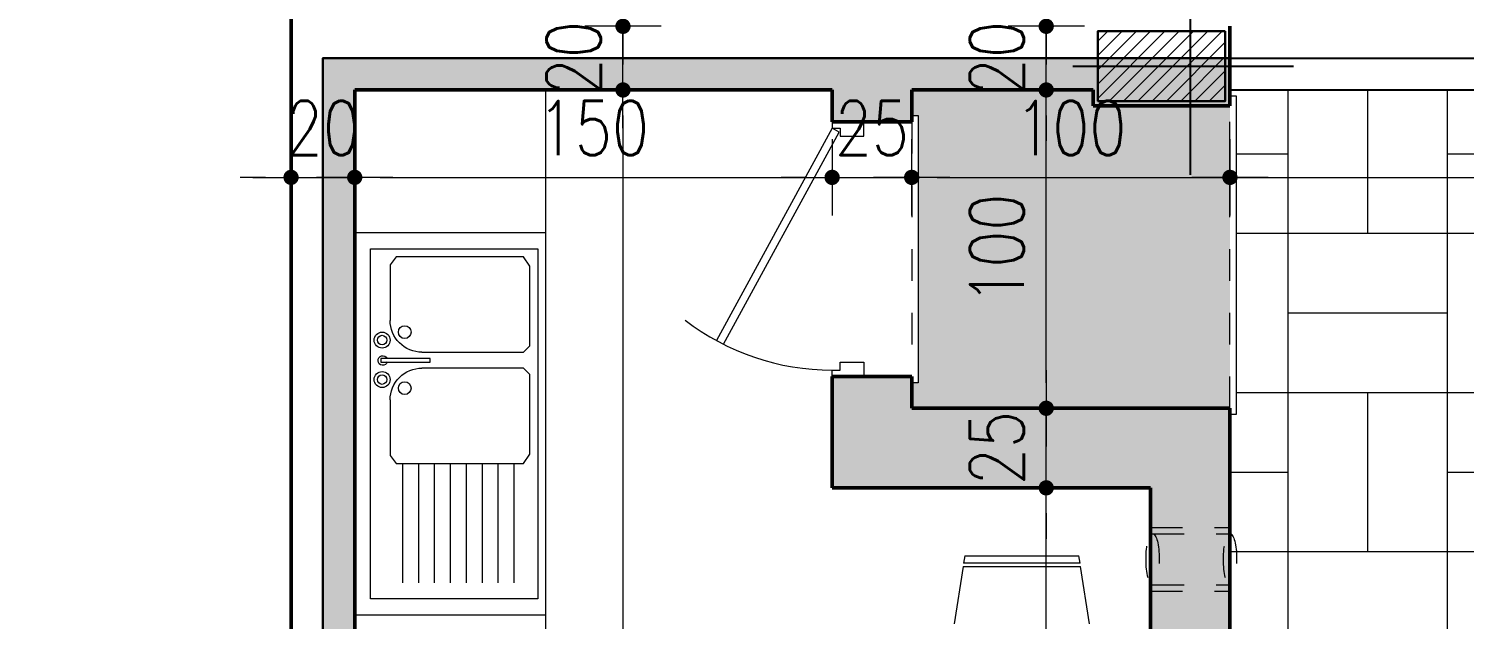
# Model space of a CAD drawing. Header units: millimetres. Extents: x 906 to 2482, y -1360 to -637.
# Drawn here: x 2039.043 to 2043.553, y -1346.712 to -1344.857 of the extents above; entities that cross this region are included whole.
import ezdxf

# ---------------------------------------------------------------- set-up
doc = ezdxf.new("R2010")
doc.units = ezdxf.units.MM
for name, pattern in [('AXES', [2, 1.25, -0.25, 0.25, -0.25]), ('CACHE', [0.375, 0.25, -0.125]), ('CONTINU', [0]), ('HIDDEN', [0.375, 0.25, -0.125])]:
    doc.linetypes.add(name, pattern=pattern)
doc.layers.get('DEFPOINTS').update_dxf_attribs({"color": 255, "lineweight": 13})
for name, color, linetype, lineweight in [('A-signe', 7, 'Continuous', 9), ('APPUITS', 7, 'Continuous', 18), ('AXE LIMITE', 7, 'AXES', 30), ('DIM.', 4, 'Continuous', 25), ('Extracteur cuisine 300m3', 7, 'Continuous', 20), ('interrompu', 7, 'HIDDEN', 15), ('MENUISERIE', 7, 'Continuous', 13), ('MUR 0.25', 7, 'Continuous', 25), ('MUR 0.5', 7, 'Continuous', 50), ('POTEAUX ARCH', 7, 'Continuous', 30), ('POTEAUX HACHURE', 7, 'Continuous', 15), ('SANITAIRE', 7, 'Continuous', 15)]:
    doc.layers.add(name, color=color, linetype=linetype, lineweight=lineweight)
doc.layers.add('AXE', color=7, linetype='AXES')
doc.layers.add('HATCH', color=7, linetype='Continuous', lineweight=5, true_color=0xbababa)
doc.layers.add('MEUBLE', color=7, linetype='Continuous', lineweight=15, true_color=0x6a4f34)
doc.layers.add('TEINTE 1', color=7, linetype='Continuous', true_color=0x210042)
doc.layers.add('TEINTE SC', color=7, linetype='Continuous', true_color=0xd4d4d4)
doc.styles.add('atef', font='romans.shx', dxfattribs={"width": 0.8})
doc.dimstyles.new('COTEXT', dxfattribs={"dimscale": 0, "dimtxt": 0.17, "dimasz": 0.08, "dimexe": 0.015, "dimexo": 0.015, "dimgap": 0.07, "dimtad": 1, "dimdec": 0, "dimlfac": 100, "dimzin": 0, "dimdsep": 46, "dimtxsty": 'atef', "dimblk": 'SIG2', "dimcen": 0.15, "dimse1": 1, "dimse2": 1, "dimclrd": 256, "dimclre": 6, "dimclrt": 2, "dimadec": 0, "dimazin": 0, "dimtfac": 0.5, "dimtdec": 0, "dimtix": 1, "dimtmove": 2, "dimatfit": 1, "dimldrblk": 'SIG2', "dimfxl": 0.18, "dimtolj": 1, "dimtzin": 0, "dimlwd": 18, "dimarcsym": 0})

# ---------------------------------------------------------------- blocks, each defined once
blk = doc.blocks.new('P - 0.80')
at = {"layer": 'MENUISERIE'}
for points in [[(-0.6991, 0.3412), (-0.0325, -0.0217), (-0.02, 0), (-0.6875, 0.3633)], [(-0.8, 0), (-0.78, 0), (-0.78, -0.025), (-0.755, -0.025), (-0.755, -0.1), (-0.8, -0.1)], [(0, 0), (-0.02, 0), (-0.02, -0.025), (-0.045, -0.025), (-0.045, -0.1), (0, -0.1)]]:
    blk.add_lwpolyline(points, dxfattribs=at)
blk.add_arc((-0.02, 0), 0.76, 142.5454, 180, dxfattribs=at)
blk = doc.blocks.new('SIG2')
at = {"layer": 'A-signe'}
for p, q in [((0, 1.5), (0, 0.5)), ((-1.5, 0), (-0.5, 0)), ((-0.5, 0), (0.5, 0)), ((0, 0.5), (0, -0.5)), ((0.5, 0), (1.5, 0)), ((0, -0.5), (0, -1.5))]:
    blk.add_line(p, q, dxfattribs=at)
at = {"layer": 'A-signe', "const_width": 0.3}
blk.add_lwpolyline([(-0.15, 0, 1), (0.15, 0, 1)], format="xyb", close=True, dxfattribs=at)
blk = doc.blocks.new('*D904')
at = {"layer": 'DEFPOINTS', "color": 0, "transparency": 16777216}
for p in [(2041.7448, -1345.0493), (2040.9101, -1349.0993), (2041.2392, -1349.0993)]:
    blk.add_point(p, dxfattribs=at)
at = {"layer": 'DIM.', "lineweight": 18, "transparency": 16777216}
blk.add_line((2040.9101, -1345.1293), (2040.9101, -1349.0193), dxfattribs=at)
at = {"layer": 'DIM.', "lineweight": 18, "transparency": 16777216, "xscale": 0.08, "yscale": 0.08, "zscale": 0.08}
for p, rotation in [((2040.9101, -1345.0493), 90), ((2040.9101, -1349.0993), 270)]:
    blk.add_blockref('SIG2', p, dxfattribs=dict(at, rotation=rotation))
at = {"layer": 'DIM.', "color": 2, "transparency": 16777216, "insert": (2040.7551, -1347.0743), "char_height": 0.17, "attachment_point": 5, "rotation": 90, "style": 'atef'}
blk.add_mtext('\\A1;405', dxfattribs=at)
blk = doc.blocks.new('EVIER 1.20-0.60')
at = {"layer": 'SANITAIRE', "linetype": 'Continuous'}
blk.add_lwpolyline([(0, 0.6), (-1.2, 0.6), (-1.2, 0), (0, 0)], close=True, dxfattribs=at)
for points in [[(-1.15, 0.575), (-0.05, 0.575)], [(-1.15, 0.05), (-1.15, 0.575)], [(-1.095, 0.55), (-1.125, 0.53)], [(-0.845, 0.55), (-1.095, 0.55)], [(-0.825, 0.53), (-0.845, 0.55)], [(-0.755, 0.55), (-0.775, 0.53)], [(-0.505, 0.55), (-0.755, 0.55)], [(-0.475, 0.53), (-0.505, 0.55)], [(-0.05, 0.575), (-0.05, 0.05)], [(-1.125, 0.53), (-1.125, 0.13)], [(-0.825, 0.2111), (-0.825, 0.53)], [(-0.775, 0.53), (-0.775, 0.2111)], [(-0.475, 0.13), (-0.475, 0.53)], [(-0.475, 0.5), (-0.1, 0.5)], [(-0.475, 0.45), (-0.1, 0.45)], [(-0.475, 0.4), (-0.1, 0.4)], [(-0.475, 0.35), (-0.1, 0.35)], [(-0.475, 0.3), (-0.1, 0.3)], [(-0.794, 0.237), (-0.805, 0.237)], [(-0.805, 0.237), (-0.805, 0.082)], [(-0.794, 0.082), (-0.794, 0.237)], [(-0.475, 0.25), (-0.1, 0.25)], [(-0.475, 0.2), (-0.1, 0.2)], [(-0.475, 0.15), (-0.1, 0.15)], [(-1.125, 0.13), (-1.0999, 0.1111)], [(-1.0999, 0.1111), (-0.925, 0.1111)], [(-0.675, 0.1111), (-0.5001, 0.1111)], [(-0.5001, 0.111), (-0.475, 0.13)], [(-0.05, 0.05), (-1.15, 0.05)], [(-0.805, 0.082), (-0.794, 0.082)]]:
    blk.add_lwpolyline(points, dxfattribs=at)
for points in [[(-0.825, 0.2111, -0.414214), (-0.925, 0.1111)], [(-0.675, 0.1111, -0.414214), (-0.775, 0.2111)], [(-0.888, 0.1772, -1), (-0.888, 0.1372, -1), (-0.888, 0.1772)], [(-0.712, 0.1772, -1), (-0.712, 0.1372, -1), (-0.712, 0.1772)], [(-0.863, 0.111, -1), (-0.863, 0.061, -1), (-0.863, 0.111)], [(-0.863, 0.101, -1), (-0.863, 0.071, -1), (-0.863, 0.101)], [(-0.7944, 0.1023, -5.432574), (-0.805, 0.1016)], [(-0.739, 0.111, -1), (-0.739, 0.061, -1), (-0.739, 0.111)], [(-0.739, 0.101, -1), (-0.739, 0.071, -1), (-0.739, 0.101)]]:
    blk.add_lwpolyline(points, format="xyb", dxfattribs=at)
blk = doc.blocks.new('*D927')
at = {"layer": 'DEFPOINTS', "color": 0, "transparency": 16777216}
for p in [(2040.9101, -1344.8493), (2041.1264, -1344.8493), (2041.1264, -1345.0493)]:
    blk.add_point(p, dxfattribs=at)
at = {"layer": 'DIM.', "lineweight": 18, "transparency": 16777216}
for p, q in [((2040.9101, -1344.7693), (2040.9101, -1344.6893)), ((2040.9101, -1345.0493), (2040.9101, -1344.8493)), ((2040.9101, -1345.1293), (2040.9101, -1345.2093))]:
    blk.add_line(p, q, dxfattribs=at)
at = {"layer": 'DIM.', "lineweight": 18, "transparency": 16777216, "xscale": 0.08, "yscale": 0.08, "zscale": 0.08}
for p, rotation in [((2040.9101, -1344.8493), 270), ((2040.9101, -1345.0493), 90)]:
    blk.add_blockref('SIG2', p, dxfattribs=dict(at, rotation=rotation))
at = {"layer": 'DIM.', "color": 2, "transparency": 16777216, "insert": (2040.7551, -1344.9493), "char_height": 0.17, "attachment_point": 5, "rotation": 90, "style": 'atef'}
blk.add_mtext('\\A1;20', dxfattribs=at)
blk = doc.blocks.new('*D930')
at = {"layer": 'DEFPOINTS', "color": 0, "transparency": 16777216}
for p in [(2040.0672, -1344.8493), (2039.8672, -1345.3239), (2040.0672, -1345.3239)]:
    blk.add_point(p, dxfattribs=at)
at = {"layer": 'DIM.', "lineweight": 18, "transparency": 16777216}
for p, q in [((2039.7872, -1345.3239), (2039.7072, -1345.3239)), ((2039.8672, -1345.3239), (2040.0672, -1345.3239)), ((2040.1472, -1345.3239), (2040.2272, -1345.3239))]:
    blk.add_line(p, q, dxfattribs=at)
at = {"layer": 'DIM.', "lineweight": 18, "transparency": 16777216, "xscale": 0.08, "yscale": 0.08, "zscale": 0.08}
blk.add_blockref('SIG2', (2039.8672, -1345.3239), dxfattribs=at)
at = {"layer": 'DIM.', "lineweight": 18, "transparency": 16777216, "xscale": 0.08, "yscale": 0.08, "zscale": 0.08, "rotation": 180}
blk.add_blockref('SIG2', (2040.0672, -1345.3239), dxfattribs=at)
at = {"layer": 'DIM.', "color": 2, "transparency": 16777216, "insert": (2039.9672, -1345.1689), "char_height": 0.17, "attachment_point": 5, "style": 'atef'}
blk.add_mtext('\\A1;20', dxfattribs=at)
blk = doc.blocks.new('*D936')
at = {"layer": 'DEFPOINTS', "color": 0, "transparency": 16777216}
for p in [(2042.2399, -1346.2993), (2042.5672, -1346.2993), (2042.2262, -1349.0993)]:
    blk.add_point(p, dxfattribs=at)
at = {"layer": 'DIM.', "lineweight": 18, "transparency": 16777216}
blk.add_line((2042.2399, -1349.0193), (2042.2399, -1346.3793), dxfattribs=at)
at = {"layer": 'DIM.', "lineweight": 18, "transparency": 16777216, "xscale": 0.08, "yscale": 0.08, "zscale": 0.08}
for p, rotation in [((2042.2399, -1346.2993), 90), ((2042.2399, -1349.0993), 270)]:
    blk.add_blockref('SIG2', p, dxfattribs=dict(at, rotation=rotation))
at = {"layer": 'DIM.', "color": 2, "transparency": 16777216, "insert": (2042.0849, -1347.6993), "char_height": 0.17, "attachment_point": 5, "rotation": 90, "style": 'atef'}
blk.add_mtext('\\A1;280', dxfattribs=at)
blk = doc.blocks.new('*D937')
at = {"layer": 'DEFPOINTS', "color": 0, "transparency": 16777216}
for p in [(2042.2399, -1346.0493), (2042.5875, -1346.0493), (2042.5672, -1346.2993)]:
    blk.add_point(p, dxfattribs=at)
at = {"layer": 'DIM.', "lineweight": 18, "transparency": 16777216}
for p, q in [((2042.2399, -1345.9693), (2042.2399, -1345.8893)), ((2042.2399, -1346.2993), (2042.2399, -1346.0493)), ((2042.2399, -1346.3793), (2042.2399, -1346.4593))]:
    blk.add_line(p, q, dxfattribs=at)
at = {"layer": 'DIM.', "lineweight": 18, "transparency": 16777216, "xscale": 0.08, "yscale": 0.08, "zscale": 0.08}
for p, rotation in [((2042.2399, -1346.0493), 270), ((2042.2399, -1346.2993), 90)]:
    blk.add_blockref('SIG2', p, dxfattribs=dict(at, rotation=rotation))
at = {"layer": 'DIM.', "color": 2, "transparency": 16777216, "insert": (2042.0849, -1346.1743), "char_height": 0.17, "attachment_point": 5, "rotation": 90, "style": 'atef'}
blk.add_mtext('\\A1;25', dxfattribs=at)
blk = doc.blocks.new('*D917')
at = {"layer": 'DEFPOINTS', "color": 0, "transparency": 16777216}
for p in [(2042.2399, -1345.0493), (2042.2399, -1345.0493), (2042.689, -1346.0493)]:
    blk.add_point(p, dxfattribs=at)
at = {"layer": 'DIM.', "lineweight": 18, "transparency": 16777216}
blk.add_line((2042.2399, -1345.9693), (2042.2399, -1345.1293), dxfattribs=at)
at = {"layer": 'DIM.', "lineweight": 18, "transparency": 16777216, "xscale": 0.08, "yscale": 0.08, "zscale": 0.08}
for p, rotation in [((2042.2399, -1345.0493), 90), ((2042.2399, -1346.0493), 270)]:
    blk.add_blockref('SIG2', p, dxfattribs=dict(at, rotation=rotation))
at = {"layer": 'DIM.', "color": 2, "transparency": 16777216, "insert": (2042.0849, -1345.5493), "char_height": 0.17, "attachment_point": 5, "rotation": 90, "style": 'atef'}
blk.add_mtext('\\A1;100', dxfattribs=at)
blk = doc.blocks.new('*D918')
at = {"layer": 'DEFPOINTS', "color": 0, "transparency": 16777216}
for p in [(2042.2399, -1344.8493), (2042.3313, -1344.8493), (2042.2399, -1345.0493)]:
    blk.add_point(p, dxfattribs=at)
at = {"layer": 'DIM.', "lineweight": 18, "transparency": 16777216}
for p, q in [((2042.2399, -1344.7693), (2042.2399, -1344.6893)), ((2042.2399, -1345.0493), (2042.2399, -1344.8493)), ((2042.2399, -1345.1293), (2042.2399, -1345.2093))]:
    blk.add_line(p, q, dxfattribs=at)
at = {"layer": 'DIM.', "lineweight": 18, "transparency": 16777216, "xscale": 0.08, "yscale": 0.08, "zscale": 0.08}
for p, rotation in [((2042.2399, -1344.8493), 270), ((2042.2399, -1345.0493), 90)]:
    blk.add_blockref('SIG2', p, dxfattribs=dict(at, rotation=rotation))
at = {"layer": 'DIM.', "color": 2, "transparency": 16777216, "insert": (2042.0849, -1344.9493), "char_height": 0.17, "attachment_point": 5, "rotation": 90, "style": 'atef'}
blk.add_mtext('\\A1;20', dxfattribs=at)
blk = doc.blocks.new('*D950')
at = {"layer": 'DEFPOINTS', "color": 0, "linetype": 'CONTINU', "transparency": 16777216}
for p in [(2040.0672, -1345.0493), (2041.5672, -1345.0493), (2041.5672, -1345.3239)]:
    blk.add_point(p, dxfattribs=at)
at = {"layer": 'DIM.', "linetype": 'CONTINU', "lineweight": 18, "transparency": 16777216}
blk.add_line((2040.1472, -1345.3239), (2041.4872, -1345.3239), dxfattribs=at)
at = {"layer": 'DIM.', "linetype": 'CONTINU', "lineweight": 18, "transparency": 16777216, "xscale": 0.08, "yscale": 0.08, "zscale": 0.08, "rotation": 180}
blk.add_blockref('SIG2', (2040.0672, -1345.3239), dxfattribs=at)
at = {"layer": 'DIM.', "linetype": 'CONTINU', "lineweight": 18, "transparency": 16777216, "xscale": 0.08, "yscale": 0.08, "zscale": 0.08}
blk.add_blockref('SIG2', (2041.5672, -1345.3239), dxfattribs=at)
at = {"layer": 'DIM.', "color": 2, "linetype": 'CONTINU', "transparency": 16777216, "insert": (2040.8172, -1345.1689), "char_height": 0.17, "attachment_point": 5, "style": 'atef'}
blk.add_mtext('\\A1;150', dxfattribs=at)
blk = doc.blocks.new('*D951')
at = {"layer": 'DEFPOINTS', "color": 0, "linetype": 'CONTINU', "transparency": 16777216}
for p in [(2041.5672, -1345.0493), (2041.8172, -1345.0493), (2041.8172, -1345.3239)]:
    blk.add_point(p, dxfattribs=at)
at = {"layer": 'DIM.', "linetype": 'CONTINU', "lineweight": 18, "transparency": 16777216}
for p, q in [((2041.4872, -1345.3239), (2041.4072, -1345.3239)), ((2041.5672, -1345.3239), (2041.8172, -1345.3239)), ((2041.8972, -1345.3239), (2041.9772, -1345.3239))]:
    blk.add_line(p, q, dxfattribs=at)
at = {"layer": 'DIM.', "linetype": 'CONTINU', "lineweight": 18, "transparency": 16777216, "xscale": 0.08, "yscale": 0.08, "zscale": 0.08}
blk.add_blockref('SIG2', (2041.5672, -1345.3239), dxfattribs=at)
at = {"layer": 'DIM.', "linetype": 'CONTINU', "lineweight": 18, "transparency": 16777216, "xscale": 0.08, "yscale": 0.08, "zscale": 0.08, "rotation": 180}
blk.add_blockref('SIG2', (2041.8172, -1345.3239), dxfattribs=at)
at = {"layer": 'DIM.', "color": 2, "linetype": 'CONTINU', "transparency": 16777216, "insert": (2041.6922, -1345.1689), "char_height": 0.17, "attachment_point": 5, "style": 'atef'}
blk.add_mtext('\\A1;25', dxfattribs=at)
blk = doc.blocks.new('*D952')
at = {"layer": 'DEFPOINTS', "color": 0, "linetype": 'CONTINU', "transparency": 16777216}
for p in [(2042.8172, -1345.0071), (2041.8172, -1345.0493), (2042.8172, -1345.3239)]:
    blk.add_point(p, dxfattribs=at)
at = {"layer": 'DIM.', "linetype": 'CONTINU', "lineweight": 18, "transparency": 16777216}
blk.add_line((2041.8972, -1345.3239), (2042.7372, -1345.3239), dxfattribs=at)
at = {"layer": 'DIM.', "linetype": 'CONTINU', "lineweight": 18, "transparency": 16777216, "xscale": 0.08, "yscale": 0.08, "zscale": 0.08, "rotation": 180}
blk.add_blockref('SIG2', (2041.8172, -1345.3239), dxfattribs=at)
at = {"layer": 'DIM.', "linetype": 'CONTINU', "lineweight": 18, "transparency": 16777216, "xscale": 0.08, "yscale": 0.08, "zscale": 0.08}
blk.add_blockref('SIG2', (2042.8172, -1345.3239), dxfattribs=at)
at = {"layer": 'DIM.', "color": 2, "linetype": 'CONTINU', "transparency": 16777216, "insert": (2042.3172, -1345.1689), "char_height": 0.17, "attachment_point": 5, "style": 'atef'}
blk.add_mtext('\\A1;100', dxfattribs=at)
blk = doc.blocks.new('*D953')
at = {"layer": 'DEFPOINTS', "color": 0, "linetype": 'CONTINU', "transparency": 16777216}
for p in [(2042.8172, -1345.0071), (2046.7172, -1345.3239), (2046.7172, -1345.3239)]:
    blk.add_point(p, dxfattribs=at)
at = {"layer": 'DIM.', "linetype": 'CONTINU', "lineweight": 18, "transparency": 16777216}
blk.add_line((2042.8972, -1345.3239), (2046.6372, -1345.3239), dxfattribs=at)
at = {"layer": 'DIM.', "linetype": 'CONTINU', "lineweight": 18, "transparency": 16777216, "xscale": 0.08, "yscale": 0.08, "zscale": 0.08, "rotation": 180}
blk.add_blockref('SIG2', (2042.8172, -1345.3239), dxfattribs=at)
at = {"layer": 'DIM.', "linetype": 'CONTINU', "lineweight": 18, "transparency": 16777216, "xscale": 0.08, "yscale": 0.08, "zscale": 0.08}
blk.add_blockref('SIG2', (2046.7172, -1345.3239), dxfattribs=at)
at = {"layer": 'DIM.', "color": 2, "linetype": 'CONTINU', "transparency": 16777216, "insert": (2044.7672, -1345.1689), "char_height": 0.17, "attachment_point": 5, "style": 'atef'}
blk.add_mtext('\\A1;390', dxfattribs=at)

msp = doc.modelspace()

# ---------------------------------------------------------------- hatches: boundary and pattern name
at = {"layer": 'HATCH'}
h = msp.add_hatch(dxfattribs=at)
h.set_pattern_fill('164', pattern_type=2)
h.set_pattern_definition([(0, (0, 0), (0.5, 0.5), []), (0, (0, 0.25), (0.5, 0.5), [0.5, -0.5]), (90, (0, 0), (-0.5, 0.5), []), (90, (0.25, 0.5), (-0.5, 0.5), [0.5, -0.5])])
h.paths.add_polyline_path([(2042.8172, -1348.9493), (2045.8893, -1348.9493), (2045.8893, -1348.9263), (2046.4472, -1348.9263), (2046.4472, -1348.9493), (2046.7172, -1348.9493), (2046.7172, -1345.0493), (2042.8172, -1345.0493), (2042.8172, -1345.0679), (2042.8372, -1345.0679), (2042.8372, -1346.0693), (2042.8172, -1346.0693), (2042.8172, -1346.9493), (2042.8872, -1346.9493), (2042.8872, -1347.1793), (2042.9072, -1347.1793), (2042.9072, -1348.2193), (2042.8872, -1348.2193), (2042.8872, -1348.4493), (2042.8172, -1348.4493)])
at = {"layer": 'POTEAUX HACHURE'}
h = msp.add_hatch(dxfattribs=at)
h.set_pattern_fill('ANSI31', color=256, scale=0.01)
h.set_pattern_definition([(45, (940.85945, -444.783912), (-0.0224506403, 0.0224506403), [])])
h.paths.add_polyline_path([(2042.8022, -1344.8643), (2042.4026, -1344.8643), (2042.4026, -1345.0842), (2042.8022, -1345.0842)])
at = {"layer": 'TEINTE 1', "linetype": 'CONTINU'}
h = msp.add_hatch(color=256, dxfattribs=at)
h.dxf.hatch_style = 1
h.paths.add_polyline_path([(2039.9672, -1344.9493), (2039.9672, -1346.2592), (2040.0672, -1346.2592), (2040.0672, -1345.0493), (2041.5672, -1345.0493), (2041.5672, -1345.1493), (2041.8172, -1345.1493), (2041.8172, -1345.0493), (2042.3871, -1345.0493), (2042.3871, -1345.0992), (2042.8172, -1345.0992), (2042.8172, -1344.9493)])
h = msp.add_hatch(color=256, dxfattribs=at)
h.dxf.hatch_style = 1
h.paths.add_polyline_path([(2042.8172, -1346.0493), (2041.8172, -1346.0493), (2041.8172, -1345.9493), (2041.5672, -1345.9493), (2041.5672, -1346.2993), (2042.5672, -1346.2993), (2042.5672, -1347.1993), (2042.8972, -1347.1993), (2042.8972, -1346.9493), (2042.8172, -1346.9493)])
h = msp.add_hatch(color=256, dxfattribs=at)
h.dxf.hatch_style = 1
h.paths.add_polyline_path([(2040.0672, -1348.1955), (2040.6673, -1348.1955), (2040.6673, -1348.0955), (2040.0672, -1348.0955), (2040.0672, -1346.2592), (2039.9672, -1346.2592), (2039.9672, -1347.3993), (2039.3882, -1347.3993), (2039.4239, -1347.4993), (2039.9672, -1347.4993), (2039.9672, -1348.6193), (2039.8172, -1348.6193), (2039.8172, -1349.1993), (2040.5172, -1349.1993), (2040.5172, -1349.3493), (2040.6172, -1349.3493), (2040.6172, -1349.1993), (2040.7566, -1349.1993), (2040.7566, -1349.0993), (2040.6673, -1349.0993), (2040.6673, -1348.9993), (2040.5673, -1348.9993), (2040.5673, -1349.0993), (2040.0672, -1349.0993)])
at = {"layer": 'TEINTE SC'}
h = msp.add_hatch(color=256, dxfattribs=at)
h.dxf.hatch_style = 1
h.paths.add_polyline_path([(2042.8172, -1345.0992), (2042.3871, -1345.0992), (2042.3871, -1345.0493), (2041.8172, -1345.0493), (2041.8172, -1345.1293), (2041.8372, -1345.1293), (2041.8372, -1345.9693), (2041.8172, -1345.9693), (2041.8172, -1346.0493), (2042.8172, -1346.0493)])

# ---------------------------------------------------------------- linework, layer by layer
at = {"layer": 'APPUITS'}
for points in [[(2042.8172, -1344.8807), (2042.8172, -1344.8807)], [(2042.8172, -1345.0679), (2042.8372, -1345.0679), (2042.8372, -1346.0693), (2042.8172, -1346.0693)], [(2041.8172, -1345.1293), (2041.8372, -1345.1293), (2041.8372, -1345.9693), (2041.8172, -1345.9693)]]:
    msp.add_lwpolyline(points, dxfattribs=at)
at = {"layer": 'AXE'}
for p, q in [((2042.6922, -1344.6124), (2042.6922, -1345.3154)), ((2042.8172, -1344.9492), (2047.7987, -1344.9492)), ((2042.3238, -1344.9743), (2043.0171, -1344.9743))]:
    msp.add_line(p, q, dxfattribs=at)
at = {"layer": 'AXE LIMITE', "linetype": 'CONTINU'}
msp.add_lwpolyline([(2042.8172, -1344.9493), (2039.9672, -1344.9493), (2039.9672, -1347.3993), (2035.6672, -1347.3993), (2035.6672, -1354.3493)], dxfattribs=at)
at = {"layer": 'Extracteur cuisine 300m3', "linetype": 'CACHE', "ltscale": 0.15}
for p, q in [((2042.5737, -1346.4435), (2042.8174, -1346.4435)), ((2042.5737, -1346.4435), (2042.8174, -1346.4435)), ((2042.5737, -1346.4435), (2042.8174, -1346.4435)), ((2042.5737, -1346.4435), (2042.8174, -1346.4435)), ((2042.5737, -1346.4435), (2042.8174, -1346.4435)), ((2042.5737, -1346.4435), (2042.8174, -1346.4435)), ((2042.5737, -1346.6035), (2042.8175, -1346.6035)), ((2042.5737, -1346.6035), (2042.8175, -1346.6035)), ((2042.5737, -1346.6035), (2042.8175, -1346.6035)), ((2042.5737, -1346.6035), (2042.8175, -1346.6035)), ((2042.5737, -1346.6035), (2042.8175, -1346.6035)), ((2042.5737, -1346.6035), (2042.8175, -1346.6035))]:
    msp.add_line(p, q, dxfattribs=at)
for points in [[(2042.5684, -1346.4238), (2042.8202, -1346.4241)], [(2042.5684, -1346.6238), (2042.8178, -1346.6235)]]:
    msp.add_lwpolyline(points, dxfattribs=at)
for centre in [(2042.5743, -1346.5234), (2042.5743, -1346.5234), (2042.5743, -1346.5234), (2042.5743, -1346.5234), (2042.5743, -1346.5234), (2042.5743, -1346.5234), (2042.8174, -1346.5235), (2042.8174, -1346.5235), (2042.8174, -1346.5235), (2042.8174, -1346.5235), (2042.8174, -1346.5235), (2042.8174, -1346.5235)]:
    msp.add_ellipse(centre, major_axis=(0, -0.08), ratio=0.260794, start_param=3.141593, end_param=9.424778, dxfattribs=at)
at = {"layer": 'interrompu', "ltscale": 0.2}
for p, q in [((2042.8172, -1346.0493), (2042.8172, -1345.0992)), ((2041.8172, -1345.1493), (2041.8172, -1345.9493))]:
    msp.add_line(p, q, dxfattribs=at)
at = {"layer": 'MEUBLE'}
for p, q in [((2041.9837, -1346.513), (2041.9802, -1346.5355)), ((2041.9837, -1346.513), (2042.3428, -1346.513)), ((2042.3463, -1346.5355), (2042.3428, -1346.513)), ((2041.9785, -1346.5467), (2041.9504, -1346.7263)), ((2041.9786, -1346.5467), (2042.3481, -1346.5467)), ((2042.3463, -1346.5355), (2041.9803, -1346.5355)), ((2042.3761, -1346.7263), (2042.348, -1346.5467))]:
    msp.add_line(p, q, dxfattribs=at)
at = {"layer": 'MUR 0.25', "linetype": 'Continuous'}
msp.add_line((2042.8172, -1345.0493), (2046.7172, -1345.0493), dxfattribs=at)
at = {"layer": 'MUR 0.5'}
for p, q in [((2039.8672, -1347.2493), (2039.8672, -1344.1046)), ((2042.8172, -1344.8493), (2042.8172, -1345.0493)), ((2042.8172, -1345.0992), (2042.8172, -1344.8493)), ((2040.0672, -1348.0955), (2040.0672, -1345.0493)), ((2041.5672, -1345.0493), (2040.0672, -1345.0493)), ((2041.5672, -1345.0493), (2041.5672, -1345.1493)), ((2041.8172, -1345.0493), (2041.8172, -1345.1493)), ((2042.3871, -1345.0493), (2041.8172, -1345.0493)), ((2042.3871, -1345.0493), (2042.3871, -1345.0992)), ((2042.3871, -1345.0992), (2042.8172, -1345.0992)), ((2041.8172, -1345.1493), (2041.5672, -1345.1493)), ((2041.5672, -1345.9493), (2041.5672, -1346.2993)), ((2041.8172, -1345.9493), (2041.5672, -1345.9493)), ((2041.8172, -1345.9493), (2041.8172, -1346.0493)), ((2042.8172, -1346.0493), (2041.8172, -1346.0493)), ((2042.8172, -1346.9493), (2042.8172, -1346.0493)), ((2042.5672, -1346.2993), (2041.5672, -1346.2993)), ((2042.5672, -1347.1993), (2042.5672, -1346.2993))]:
    msp.add_line(p, q, dxfattribs=at)
at = {"layer": 'POTEAUX ARCH'}
msp.add_lwpolyline([(2042.8022, -1344.8643), (2042.4021, -1344.8643), (2042.4021, -1345.0842), (2042.8022, -1345.0842)], close=True, dxfattribs=at)
at = {"layer": 'SANITAIRE'}
msp.add_line((2040.6673, -1348.0955), (2040.6673, -1345.0493), dxfattribs=at)

# ---------------------------------------------------------------- block references
at = {"layer": 'MENUISERIE', "rotation": 90.00000000000001}
msp.add_blockref('P - 0.80', (2041.5672, -1345.1493), dxfattribs=at)
at = {"layer": 'SANITAIRE', "rotation": 270}
msp.add_blockref('EVIER 1.20-0.60', (2040.0673, -1346.6981), dxfattribs=at)

# ---------------------------------------------------------------- dimensions: what is measured, and where the dimension line sits
at = {"layer": 'DIM.'}
for base, p1, p2, picture, middle in [((2040.9101, -1344.8493), (2041.1264, -1345.0493), (2041.1264, -1344.8493), '*D927', (2040.7551, -1344.9493)), ((2042.2399, -1344.8493), (2042.2399, -1345.0493), (2042.3313, -1344.8493), '*D918', (2042.0849, -1344.9493)), ((2040.9101, -1349.0993), (2041.7448, -1345.0493), (2041.2392, -1349.0993), '*D904', (2040.7551, -1347.0743)), ((2042.2399, -1345.0493), (2042.689, -1346.0493), (2042.2399, -1345.0493), '*D917', (2042.0849, -1345.5493)), ((2042.2399, -1346.0493), (2042.5672, -1346.2993), (2042.5875, -1346.0493), '*D937', (2042.0849, -1346.1743)), ((2042.2399, -1346.2993), (2042.2262, -1349.0993), (2042.5672, -1346.2993), '*D936', (2042.0849, -1347.6993))]:
    dim = msp.add_linear_dim(base=base, p1=p1, p2=p2, angle=90, dimstyle='COTEXT', override={"dimscale": 1}, dxfattribs=at)
    dim.commit()
    dim.dimension.update_dxf_attribs({"geometry": picture, "text_midpoint": middle})
dim = msp.add_linear_dim(base=(2040.0672, -1345.3239), p1=(2039.8672, -1345.3239), p2=(2040.0672, -1344.8493), dimstyle='COTEXT', override={"dimscale": 1}, dxfattribs=at)
dim.commit()
dim.dimension.update_dxf_attribs({"geometry": '*D930', "text_midpoint": (2039.9672, -1345.1689)})
at = {"layer": 'DIM.', "linetype": 'CONTINU'}
for base, p1, p2, picture, middle in [((2042.8172, -1345.3239), (2041.8172, -1345.0493), (2042.8172, -1345.0071), '*D952', (2042.3172, -1345.1689)), ((2046.7172, -1345.3239), (2042.8172, -1345.0071), (2046.7172, -1345.3239), '*D953', (2044.7672, -1345.1689)), ((2041.5672, -1345.3239), (2040.0672, -1345.0493), (2041.5672, -1345.0493), '*D950', (2040.8172, -1345.1689)), ((2041.8172, -1345.3239), (2041.5672, -1345.0493), (2041.8172, -1345.0493), '*D951', (2041.6922, -1345.1689))]:
    dim = msp.add_linear_dim(base=base, p1=p1, p2=p2, dimstyle='COTEXT', override={"dimscale": 1}, dxfattribs=at)
    dim.commit()
    dim.dimension.update_dxf_attribs({"geometry": picture, "text_midpoint": middle})

doc.saveas('drawing.dxf')
